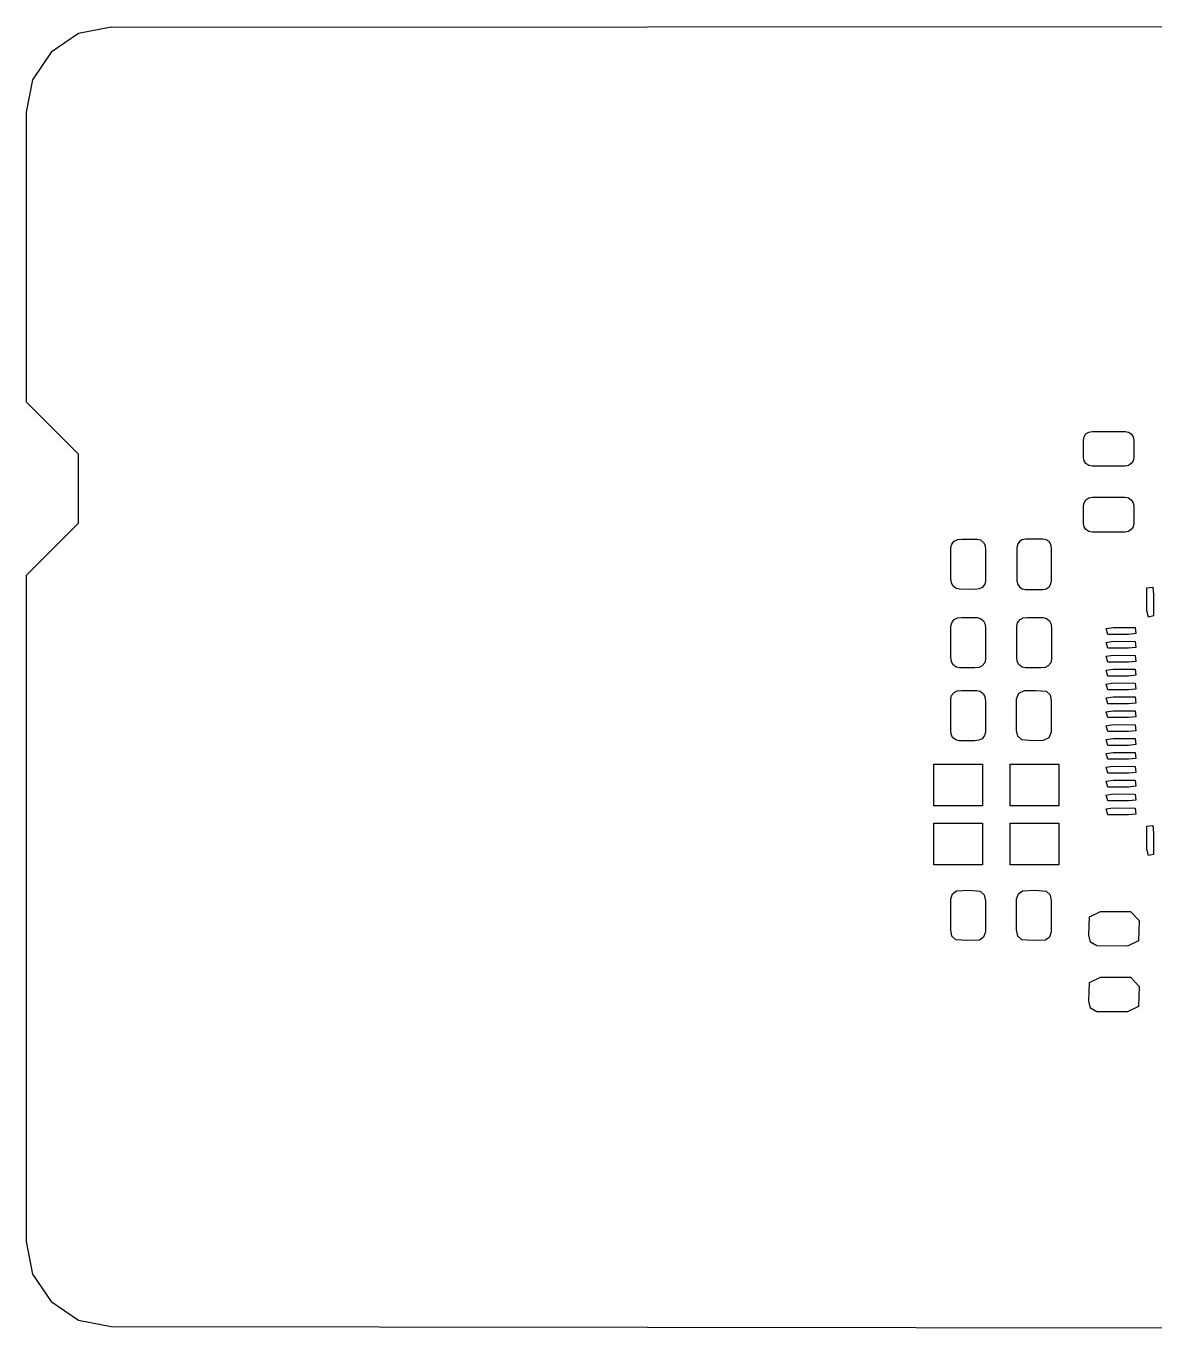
# Model space of a CAD drawing. Extents: x 0 to 68.9, y 0 to 37.5.
# Drawn here: x -0.04 to 32.5, y -0.04 to 37.51 of the extents above; entities that cross this region are included whole.
import ezdxf

# ---------------------------------------------------------------- set-up
doc = ezdxf.new("R2010")
doc.units = 0

msp = doc.modelspace()

# ---------------------------------------------------------------- linework, layer by layer
at = {"layer": 'Layer 1'}
for p, q in [((1.47361, 37.295783), (0.682353, 36.756262)), ((2.41113, 37.4776), (1.47361, 37.295783)), ((2.41113, 37.4776), (66.45373, 37.510012)), ((0.682353, 36.756262), (0.142985, 35.964911)), ((0.142985, 35.964911), (-0.038867, 35.0276)), ((-0.038867, 35.0276), (-0.038867, 26.6776)), ((-0.038868, 26.6776), (1.46113, 25.1776)), ((30.4361, 25.5776), (30.45513, 25.673271)), ((30.4361, 25.0776), (30.4361, 25.5776)), ((30.45513, 25.673271), (30.50932, 25.754377)), ((30.50932, 25.754377), (30.59043, 25.80857)), ((30.59043, 25.80857), (30.6861, 25.8276)), ((30.6861, 25.8276), (31.6361, 25.8276)), ((31.6361, 25.8276), (31.73177, 25.80857)), ((31.73177, 25.80857), (31.81288, 25.754377)), ((31.81288, 25.754377), (31.86707, 25.673271)), ((31.86707, 25.673271), (31.8861, 25.5776)), ((31.8861, 25.5776), (31.8861, 25.0776)), ((1.46113, 25.1776), (1.46113, 23.1776)), ((30.45513, 24.981929), (30.4361, 25.0776)), ((30.50932, 24.900823), (30.45513, 24.981929)), ((30.59043, 24.84663), (30.50932, 24.900823)), ((30.6861, 24.8276), (30.59043, 24.84663)), ((31.6361, 24.8276), (30.6861, 24.8276)), ((31.73177, 24.84663), (31.6361, 24.8276)), ((31.81288, 24.900823), (31.73177, 24.84663)), ((31.86707, 24.981929), (31.81288, 24.900823)), ((31.8861, 25.0776), (31.86707, 24.981929)), ((30.4361, 23.6776), (30.45513, 23.773271)), ((30.4361, 23.1776), (30.4361, 23.6776)), ((30.45513, 23.773271), (30.50932, 23.854377)), ((30.50932, 23.854377), (30.59043, 23.90857)), ((30.59043, 23.90857), (30.6861, 23.9276)), ((30.6861, 23.9276), (31.6361, 23.9276)), ((31.6361, 23.9276), (31.73177, 23.90857)), ((31.73177, 23.90857), (31.81288, 23.854377)), ((31.81288, 23.854377), (31.86707, 23.773271)), ((31.86707, 23.773271), (31.8861, 23.6776)), ((31.8861, 23.6776), (31.8861, 23.1776)), ((-0.038868, 21.6776), (1.46113, 23.1776)), ((30.45513, 23.081929), (30.4361, 23.1776)), ((30.50932, 23.000823), (30.45513, 23.081929)), ((30.59043, 22.94663), (30.50932, 23.000823)), ((30.6861, 22.9276), (30.59043, 22.94663)), ((31.6361, 22.9276), (30.6861, 22.9276)), ((31.73177, 22.94663), (31.6361, 22.9276)), ((31.81288, 23.000823), (31.73177, 22.94663)), ((31.86707, 23.081929), (31.81288, 23.000823)), ((31.8861, 23.1776), (31.86707, 23.081929)), ((26.6194, 22.479127), (26.64173, 22.577252)), ((26.64173, 22.577252), (26.71584, 22.668361)), ((26.71584, 22.668361), (26.80478, 22.712885)), ((26.80478, 22.712885), (26.92984, 22.7256)), ((26.92984, 22.7256), (27.37223, 22.724898)), ((27.37223, 22.724898), (27.47035, 22.702574)), ((27.47035, 22.702574), (27.56146, 22.628454)), ((27.56146, 22.628454), (27.60598, 22.539525)), ((27.60598, 22.539525), (27.6187, 22.414461)), ((28.5378, 22.5713), (28.5188, 22.4756)), ((28.5918, 22.6524), (28.5378, 22.5713)), ((28.6728, 22.7066), (28.5918, 22.6524)), ((28.7688, 22.7256), (28.6728, 22.7066)), ((29.2688, 22.7256), (28.7688, 22.7256)), ((29.3648, 22.7066), (29.2688, 22.7256)), ((29.4458, 22.6524), (29.3648, 22.7066)), ((29.4998, 22.5713), (29.4458, 22.6524)), ((29.5188, 22.4756), (29.4998, 22.5713)), ((26.6187, 21.586739), (26.6194, 22.479127)), ((27.6187, 22.414461), (27.6187, 21.5256)), ((28.5188, 22.4756), (28.5188, 21.5256)), ((29.5188, 21.5256), (29.5188, 22.4756)), ((-0.038868, 21.6776), (-0.038868, 2.4776)), ((26.63142, 21.461675), (26.6187, 21.586739)), ((26.67594, 21.372746), (26.63142, 21.461675)), ((27.59567, 21.423948), (27.52156, 21.332839)), ((27.6187, 21.5256), (27.59567, 21.423948)), ((27.6187, 21.5256), (27.6187, 21.5256)), ((28.5188, 21.5256), (28.5378, 21.4299)), ((28.5378, 21.4299), (28.5918, 21.3488)), ((29.4458, 21.3488), (29.4998, 21.4299)), ((29.4998, 21.4299), (29.5188, 21.5256)), ((29.5188, 21.5256), (29.5188, 21.5256)), ((26.76705, 21.298626), (26.67594, 21.372746)), ((26.86517, 21.276302), (26.76705, 21.298626)), ((27.30756, 21.2756), (26.86517, 21.276302)), ((27.43262, 21.288315), (27.30756, 21.2756)), ((27.52156, 21.332839), (27.43262, 21.288315)), ((28.5918, 21.3488), (28.6728, 21.2946)), ((28.6728, 21.2946), (28.7688, 21.2756)), ((28.7688, 21.2756), (29.2688, 21.2756)), ((29.2688, 21.2756), (29.3648, 21.2946)), ((29.3648, 21.2946), (29.4458, 21.3488)), ((32.2611, 20.65962), (32.26491, 21.321734)), ((32.26491, 21.321734), (32.43938, 21.342684)), ((32.43938, 21.342684), (32.4611, 21.126574)), ((32.4611, 21.126574), (32.45729, 20.508466)), ((32.3111, 20.4776), (32.2611, 20.65962)), ((26.6194, 20.216427), (26.64173, 20.314552)), ((26.64173, 20.314552), (26.71584, 20.405661)), ((26.71584, 20.405661), (26.80478, 20.450185)), ((26.80478, 20.450185), (26.92984, 20.4629)), ((26.92984, 20.4629), (27.37223, 20.462198)), ((27.37223, 20.462198), (27.47035, 20.439874)), ((27.47035, 20.439874), (27.56146, 20.365754)), ((27.56146, 20.365754), (27.60598, 20.276825)), ((28.5194, 20.216427), (28.54173, 20.314552)), ((28.54173, 20.314552), (28.61584, 20.405661)), ((28.61584, 20.405661), (28.70478, 20.450185)), ((28.70478, 20.450185), (28.82984, 20.4629)), ((28.82984, 20.4629), (29.27223, 20.462198)), ((29.27223, 20.462198), (29.37035, 20.439874)), ((29.37035, 20.439874), (29.46146, 20.365754)), ((29.46146, 20.365754), (29.50598, 20.276825)), ((32.45729, 20.508466), (32.3111, 20.4776)), ((32.3111, 20.4776), (32.3111, 20.4776)), ((26.6187, 19.324039), (26.6194, 20.216427)), ((27.60598, 20.276825), (27.6187, 20.151761)), ((27.6187, 20.151761), (27.6187, 19.2629)), ((28.5187, 19.324039), (28.5194, 20.216427)), ((29.50598, 20.276825), (29.5187, 20.151761)), ((29.5187, 20.151761), (29.5187, 19.2629)), ((31.08991, 20.146734), (31.29012, 20.1776)), ((31.1361, 19.9776), (31.08991, 20.146734)), ((31.73507, 19.9776), (31.1361, 19.9776)), ((31.1361, 19.9776), (31.1361, 19.9776)), ((31.29012, 20.1776), (31.93023, 20.173794)), ((31.95118, 19.999316), (31.73507, 19.9776)), ((31.93023, 20.173794), (31.95118, 19.999316)), ((31.08991, 19.746734), (31.29012, 19.7776)), ((31.1361, 19.5776), (31.08991, 19.746734)), ((31.73507, 19.5776), (31.1361, 19.5776)), ((31.1361, 19.5776), (31.1361, 19.5776)), ((31.29012, 19.7776), (31.93023, 19.773794)), ((31.95118, 19.599316), (31.73507, 19.5776)), ((31.93023, 19.773794), (31.95118, 19.599316)), ((26.63142, 19.198975), (26.6187, 19.324039)), ((26.67594, 19.110046), (26.63142, 19.198975)), ((27.59567, 19.161248), (27.52156, 19.070139)), ((27.6187, 19.2629), (27.59567, 19.161248)), ((27.6187, 19.2629), (27.6187, 19.2629)), ((28.53142, 19.198975), (28.5187, 19.324039)), ((28.57594, 19.110046), (28.53142, 19.198975)), ((29.49567, 19.161248), (29.42156, 19.070139)), ((29.5187, 19.2629), (29.49567, 19.161248)), ((29.5187, 19.2629), (29.5187, 19.2629)), ((31.08991, 19.346734), (31.29012, 19.3776)), ((31.1361, 19.1776), (31.08991, 19.346734)), ((31.73507, 19.1776), (31.1361, 19.1776)), ((31.1361, 19.1776), (31.1361, 19.1776)), ((31.29012, 19.3776), (31.93023, 19.373794)), ((31.95118, 19.199316), (31.73507, 19.1776)), ((31.93023, 19.373794), (31.95118, 19.199316)), ((26.76705, 19.035926), (26.67594, 19.110046)), ((26.86517, 19.013602), (26.76705, 19.035926)), ((27.30756, 19.0129), (26.86517, 19.013602)), ((27.43262, 19.025615), (27.30756, 19.0129)), ((27.52156, 19.070139), (27.43262, 19.025615)), ((28.66705, 19.035926), (28.57594, 19.110046)), ((28.76517, 19.013602), (28.66705, 19.035926)), ((29.20756, 19.0129), (28.76517, 19.013602)), ((29.33262, 19.025615), (29.20756, 19.0129)), ((29.42156, 19.070139), (29.33262, 19.025615)), ((31.08991, 18.946734), (31.29012, 18.9776)), ((31.1361, 18.7776), (31.08991, 18.946734)), ((31.73507, 18.7776), (31.1361, 18.7776)), ((31.1361, 18.7776), (31.1361, 18.7776)), ((31.29012, 18.9776), (31.93023, 18.973794)), ((31.95118, 18.799316), (31.73507, 18.7776)), ((31.93023, 18.973794), (31.95118, 18.799316)), ((31.08991, 18.546734), (31.29012, 18.5776)), ((31.1361, 18.3776), (31.08991, 18.546734)), ((31.29012, 18.5776), (31.93023, 18.573794)), ((31.93023, 18.573794), (31.95118, 18.399316)), ((26.6111, 17.223739), (26.6118, 18.116127)), ((26.6118, 18.116127), (26.63413, 18.214252)), ((26.63413, 18.214252), (26.70824, 18.305361)), ((26.70824, 18.305361), (26.79718, 18.349885)), ((26.79718, 18.349885), (26.92224, 18.3626)), ((26.92224, 18.3626), (27.36463, 18.361898)), ((27.36463, 18.361898), (27.46275, 18.339574)), ((27.46275, 18.339574), (27.55386, 18.265454)), ((27.55386, 18.265454), (27.59838, 18.176525)), ((27.59838, 18.176525), (27.6111, 18.051461)), ((27.6111, 18.051461), (27.6111, 17.1626)), ((28.51046, 17.207886), (28.5118, 18.116127)), ((28.5118, 18.116127), (28.57981, 18.28216)), ((28.57981, 18.28216), (28.74364, 18.359145)), ((28.74364, 18.359145), (29.0573, 18.362703)), ((29.0573, 18.362703), (29.36275, 18.339574)), ((29.36275, 18.339574), (29.47527, 18.234059)), ((29.47527, 18.234059), (29.51174, 18.067314)), ((29.51174, 18.067314), (29.5111, 17.1626)), ((31.08991, 18.146734), (31.29012, 18.1776)), ((31.1361, 17.9776), (31.08991, 18.146734)), ((31.73507, 18.3776), (31.1361, 18.3776)), ((31.1361, 18.3776), (31.1361, 18.3776)), ((31.29012, 18.1776), (31.93023, 18.173794)), ((31.95118, 18.399316), (31.73507, 18.3776)), ((31.93023, 18.173794), (31.95118, 17.999316)), ((31.08991, 17.746734), (31.29012, 17.7776)), ((31.1361, 17.5776), (31.08991, 17.746734)), ((31.73507, 17.9776), (31.1361, 17.9776)), ((31.1361, 17.9776), (31.1361, 17.9776)), ((31.29012, 17.7776), (31.93023, 17.773794)), ((31.95118, 17.999316), (31.73507, 17.9776)), ((31.93023, 17.773794), (31.95118, 17.599316)), ((31.08991, 17.346734), (31.29012, 17.3776)), ((31.1361, 17.1776), (31.08991, 17.346734)), ((31.73507, 17.5776), (31.1361, 17.5776)), ((31.1361, 17.5776), (31.1361, 17.5776)), ((31.29012, 17.3776), (31.93023, 17.373794)), ((31.95118, 17.599316), (31.73507, 17.5776)), ((31.93023, 17.373794), (31.95118, 17.199316)), ((26.62382, 17.098675), (26.6111, 17.223739)), ((26.66834, 17.009746), (26.62382, 17.098675)), ((26.75945, 16.935626), (26.66834, 17.009746)), ((26.85757, 16.913302), (26.75945, 16.935626)), ((27.29996, 16.9126), (26.85757, 16.913302)), ((27.42502, 16.925315), (27.29996, 16.9126)), ((27.51396, 16.969839), (27.42502, 16.925315)), ((27.58807, 17.060948), (27.51396, 16.969839)), ((27.6111, 17.1626), (27.58807, 17.060948)), ((27.6111, 17.1626), (27.6111, 17.1626)), ((28.54693, 17.041141), (28.51046, 17.207886)), ((28.65945, 16.935626), (28.54693, 17.041141)), ((28.9649, 16.912497), (28.65945, 16.935626)), ((29.27856, 16.916055), (28.9649, 16.912497)), ((29.44239, 16.99304), (29.27856, 16.916055)), ((29.5111, 17.1626), (29.44239, 16.99304)), ((29.5111, 17.1626), (29.5111, 17.1626)), ((31.08991, 16.946734), (31.29012, 16.9776)), ((31.1361, 16.7776), (31.08991, 16.946734)), ((31.73507, 17.1776), (31.1361, 17.1776)), ((31.1361, 17.1776), (31.1361, 17.1776)), ((31.29012, 16.9776), (31.93023, 16.973794)), ((31.95118, 17.199316), (31.73507, 17.1776)), ((31.93023, 16.973794), (31.95118, 16.799316)), ((31.08991, 16.546734), (31.29012, 16.5776)), ((31.1361, 16.3776), (31.08991, 16.546734)), ((31.73507, 16.7776), (31.1361, 16.7776)), ((31.1361, 16.7776), (31.1361, 16.7776)), ((31.29012, 16.5776), (31.93023, 16.573794)), ((31.95118, 16.799316), (31.73507, 16.7776)), ((31.93023, 16.573794), (31.95118, 16.399316)), ((26.1273, 15.0381), (26.1273, 16.2381)), ((26.1273, 16.2381), (27.5273, 16.2381)), ((27.5273, 16.2381), (27.5273, 15.0381)), ((27.5273, 16.2381), (27.5273, 16.2381)), ((28.3273, 15.0381), (28.3273, 16.2381)), ((28.3273, 16.2381), (29.7273, 16.2381)), ((29.7273, 16.2381), (29.7273, 15.0381)), ((29.7273, 16.2381), (29.7273, 16.2381)), ((31.08991, 16.146734), (31.29012, 16.1776)), ((31.1361, 15.9776), (31.08991, 16.146734)), ((31.73507, 16.3776), (31.1361, 16.3776)), ((31.1361, 16.3776), (31.1361, 16.3776)), ((31.29012, 16.1776), (31.93023, 16.173794)), ((31.95118, 16.399316), (31.73507, 16.3776)), ((31.93023, 16.173794), (31.95118, 15.999316)), ((31.08991, 15.746734), (31.29012, 15.7776)), ((31.73507, 15.9776), (31.1361, 15.9776)), ((31.1361, 15.9776), (31.1361, 15.9776)), ((31.29012, 15.7776), (31.93023, 15.773794)), ((31.95118, 15.999316), (31.73507, 15.9776)), ((31.93023, 15.773794), (31.95118, 15.599316)), ((31.1361, 15.5776), (31.08991, 15.746734)), ((31.73507, 15.5776), (31.1361, 15.5776)), ((31.1361, 15.5776), (31.1361, 15.5776)), ((31.95118, 15.599316), (31.73507, 15.5776)), ((27.5273, 15.0381), (26.1273, 15.0381)), ((29.7273, 15.0381), (28.3273, 15.0381)), ((31.08991, 15.346734), (31.29012, 15.3776)), ((31.1361, 15.1776), (31.08991, 15.346734)), ((31.73507, 15.1776), (31.1361, 15.1776)), ((31.1361, 15.1776), (31.1361, 15.1776)), ((31.29012, 15.3776), (31.93023, 15.373794)), ((31.95118, 15.199316), (31.73507, 15.1776)), ((31.93023, 15.373794), (31.95118, 15.199316)), ((31.08991, 14.946734), (31.29012, 14.9776)), ((31.1361, 14.7776), (31.08991, 14.946734)), ((31.73507, 14.7776), (31.1361, 14.7776)), ((31.1361, 14.7776), (31.1361, 14.7776)), ((31.29012, 14.9776), (31.93023, 14.973794)), ((31.95118, 14.799316), (31.73507, 14.7776)), ((31.93023, 14.973794), (31.95118, 14.799316)), ((26.1273, 13.3381), (26.1273, 14.5381)), ((26.1273, 14.5381), (27.5273, 14.5381)), ((27.5273, 14.5381), (27.5273, 13.3381)), ((27.5273, 14.5381), (27.5273, 14.5381)), ((28.3273, 13.3381), (28.3273, 14.5381)), ((28.3273, 14.5381), (29.7273, 14.5381)), ((29.7273, 14.5381), (29.7273, 13.3381)), ((29.7273, 14.5381), (29.7273, 14.5381)), ((32.2611, 13.78462), (32.26491, 14.446734)), ((32.26491, 14.446734), (32.43938, 14.467684)), ((32.43938, 14.467684), (32.4611, 14.251574)), ((32.4611, 14.251574), (32.45729, 13.633466)), ((32.3111, 13.6026), (32.2611, 13.78462)), ((32.45729, 13.633466), (32.3111, 13.6026)), ((32.3111, 13.6026), (32.3111, 13.6026)), ((27.5273, 13.3381), (26.1273, 13.3381)), ((29.7273, 13.3381), (28.3273, 13.3381)), ((26.61238, 12.35903), (26.66655, 12.50278)), ((26.66655, 12.50278), (26.77829, 12.586128)), ((26.77829, 12.586128), (27.13644, 12.6026)), ((27.13644, 12.6026), (27.46222, 12.579928)), ((27.46222, 12.579928), (27.5743, 12.474868)), ((27.5743, 12.474868), (27.6111, 12.293599)), ((28.51238, 12.35903), (28.56655, 12.50278)), ((28.56655, 12.50278), (28.67829, 12.586128)), ((28.67829, 12.586128), (29.03644, 12.6026)), ((29.03644, 12.6026), (29.36222, 12.579928)), ((29.36222, 12.579928), (29.4743, 12.474868)), ((29.4743, 12.474868), (29.5111, 12.293599)), ((26.6111, 11.461601), (26.61238, 12.35903)), ((27.6111, 12.293599), (27.6111, 11.4026)), ((28.5111, 11.461601), (28.51238, 12.35903)), ((29.5111, 12.293599), (29.5111, 11.4026)), ((30.5964, 11.307239), (30.61543, 11.841171)), ((30.61543, 11.841171), (30.93283, 11.9955)), ((30.93283, 11.9955), (31.7964, 11.9955)), ((31.7964, 11.9955), (32.0464, 11.733152)), ((31.7964, 11.9955), (31.7964, 11.9955)), ((32.0464, 11.733152), (32.02737, 11.149829)), ((26.6479, 11.280332), (26.6111, 11.461601)), ((26.75998, 11.175272), (26.6479, 11.280332)), ((27.6111, 11.4026), (27.55565, 11.25242)), ((27.6111, 11.4026), (27.6111, 11.4026)), ((28.5479, 11.280332), (28.5111, 11.461601)), ((28.65998, 11.175272), (28.5479, 11.280332)), ((29.5111, 11.4026), (29.45565, 11.25242)), ((29.5111, 11.4026), (29.5111, 11.4026)), ((30.645881, 11.104073), (30.5964, 11.307239)), ((27.08576, 11.1526), (26.75998, 11.175272)), ((27.44391, 11.169072), (27.08576, 11.1526)), ((27.55565, 11.25242), (27.44391, 11.169072)), ((28.98576, 11.1526), (28.65998, 11.175272)), ((29.34391, 11.169072), (28.98576, 11.1526)), ((29.45565, 11.25242), (29.34391, 11.169072)), ((30.82218, 11.000318), (30.645881, 11.104073)), ((31.70997, 10.9955), (30.82218, 11.000318)), ((32.02737, 11.149829), (31.70997, 10.9955)), ((30.5964, 9.407239), (30.61543, 9.941171)), ((30.61543, 9.941171), (30.93283, 10.0955)), ((30.93283, 10.0955), (31.7964, 10.0955)), ((31.7964, 10.0955), (32.0464, 9.833152)), ((31.7964, 10.0955), (31.7964, 10.0955)), ((32.0464, 9.833152), (32.02737, 9.249829)), ((30.645881, 9.204073), (30.5964, 9.407239)), ((30.82218, 9.100318), (30.645881, 9.204073)), ((31.70997, 9.0955), (30.82218, 9.100318)), ((32.02737, 9.249829), (31.70997, 9.0955)), ((-0.038868, 2.47756), (0.142904, 1.54004)), ((0.142904, 1.54004), (0.682412, 0.748781)), ((0.682412, 0.748781), (1.473779, 0.209412)), ((1.473779, 0.209412), (2.411132, 0.02756)), ((2.41113, 0.027562), (66.42873, -0.040026))]:
    msp.add_line(p, q, dxfattribs=at)

doc.saveas('drawing.dxf')
